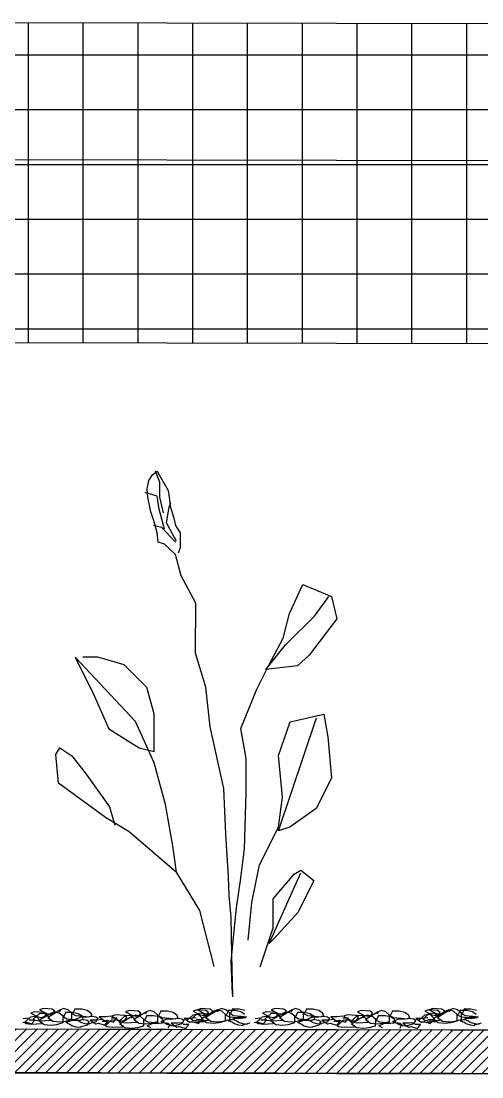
# Model space of a CAD drawing. Header units: feet. Extents: x 0 to 10.5, y 0 to 7.5.
# Drawn here: x 6.117 to 6.42, y 3.839 to 4.533 of the extents above; entities that cross this region are included whole.
import ezdxf

# ---------------------------------------------------------------- set-up
doc = ezdxf.new("R2010")
doc.units = ezdxf.units.FT
doc.header["$MEASUREMENT"] = 0
doc.layers.add('MECK-DETAIL', color=7, linetype='CONTINUOUS')
pattern_1 = [(0, (-2.374964, 0.514865), (0, 0.03600318), []), (90, (-2.374964, 0.514865), (-0.03600318, 2e-18), [])]

msp = doc.modelspace()

# ---------------------------------------------------------------- hatches: boundary and pattern name
at = {"layer": 'MECK-DETAIL'}
h = msp.add_hatch(dxfattribs=at)
h.set_pattern_fill('NET', color=256, scale=0.288025, style=0)
h.set_pattern_definition(pattern_1)
h.paths.add_polyline_path([(6.53131, 4.53177), (5.80954, 4.53311), (5.80952, 4.52391), (6.53127, 4.51232)])
h = msp.add_hatch(dxfattribs=at)
h.set_pattern_fill('NET', color=256, scale=0.288025, style=0)
h.set_pattern_definition(pattern_1)
h.paths.add_polyline_path([(6.53127, 4.51232), (5.80952, 4.52391), (5.80937, 4.44303), (6.53114, 4.44169)])
h = msp.add_hatch(dxfattribs=at)
h.set_pattern_fill('ANSI31', color=256, scale=0.038702, style=0)
h.set_pattern_definition([(45, (-63.685412, -38.2201696), (-0.00342077202, 0.00342077202), [])])
h.paths.add_polyline_path([(3.82192, 4.4973), (4.78339, 3.87347), (7.55243, 3.86831), (8.51066, 4.48992), (8.51846, 4.46065), (7.56349, 3.83949), (4.77485, 3.84468), (3.82212, 4.46211)])
h = msp.add_hatch(dxfattribs=at)
h.set_pattern_fill('NET', color=256, scale=0.288025, style=0)
h.set_pattern_definition(pattern_1)
h.paths.add_polyline_path([(6.53114, 4.44169), (5.80937, 4.44303), (5.80915, 4.32273), (6.53092, 4.32139)])

# ---------------------------------------------------------------- linework, layer by layer
for p, q in [((5.65049, 4.53341), (6.68984, 4.53147)), ((5.65032, 4.44333), (6.68967, 4.44139)), ((5.80888, 4.32273), (6.53066, 4.32139)), ((6.20095, 4.2315), (6.20338, 4.23512)), ((6.20338, 4.23512), (6.20641, 4.23754)), ((6.20822, 4.23027), (6.2052, 4.23754)), ((6.20641, 4.23754), (6.20762, 4.23512)), ((6.20762, 4.23512), (6.21366, 4.22482)), ((6.19973, 4.22605), (6.20095, 4.2315)), ((6.20033, 4.22061), (6.19973, 4.22605)), ((6.2082, 4.22059), (6.20822, 4.23027)), ((6.20638, 4.2212), (6.19851, 4.22364)), ((6.20212, 4.21092), (6.20033, 4.22061)), ((6.20758, 4.21273), (6.20638, 4.2212)), ((6.2106, 4.2103), (6.2082, 4.22059)), ((6.21366, 4.22482), (6.21426, 4.22058)), ((6.21426, 4.22058), (6.21485, 4.21453)), ((6.21119, 4.19941), (6.20758, 4.21273)), ((6.21241, 4.20364), (6.21425, 4.21392)), ((6.21425, 4.21392), (6.21546, 4.21695)), ((6.21485, 4.21453), (6.21726, 4.20666)), ((6.20453, 4.20366), (6.20212, 4.21092)), ((6.21726, 4.20666), (6.21846, 4.20181)), ((6.20937, 4.20062), (6.20393, 4.20184)), ((6.20634, 4.197), (6.20453, 4.20366)), ((6.21844, 4.19092), (6.20937, 4.20062)), ((6.21905, 4.19153), (6.21241, 4.20364)), ((6.21846, 4.20181), (6.22148, 4.19697)), ((6.20693, 4.19094), (6.20634, 4.197)), ((6.22148, 4.19697), (6.22147, 4.19092)), ((6.21117, 4.18973), (6.20693, 4.19094)), ((6.21844, 4.18284), (6.21117, 4.18973)), ((6.22146, 4.18729), (6.22025, 4.18366)), ((6.22147, 4.19092), (6.22146, 4.18729)), ((6.22205, 4.16892), (6.21844, 4.18284)), ((6.23171, 4.15075), (6.22205, 4.16892)), ((6.29341, 4.14413), (6.30206, 4.16305)), ((6.30206, 4.16305), (6.32099, 4.15527)), ((6.23166, 4.11795), (6.23171, 4.15075)), ((6.30977, 4.14238), (6.31927, 4.15527)), ((6.32099, 4.15527), (6.32441, 4.14063)), ((6.28907, 4.12779), (6.29341, 4.14413)), ((6.29079, 4.12349), (6.30977, 4.14238)), ((6.32441, 4.14063), (6.30628, 4.11657)), ((6.27784, 4.10716), (6.29079, 4.12349)), ((6.27956, 4.10974), (6.28907, 4.12779)), ((6.19206, 4.07313), (6.15248, 4.1153)), ((6.15248, 4.1153), (6.16482, 4.09051)), ((6.16735, 4.11527), (6.15743, 4.11529)), ((6.18469, 4.11028), (6.16735, 4.11527)), ((6.23828, 4.09555), (6.23166, 4.11795)), ((6.30628, 4.11657), (6.29851, 4.1097)), ((6.19954, 4.0954), (6.18469, 4.11028)), ((6.27178, 4.09427), (6.27956, 4.10974)), ((6.29851, 4.1097), (6.27784, 4.10716)), ((6.20446, 4.07806), (6.19954, 4.0954)), ((6.24126, 4.06953), (6.23828, 4.09555)), ((6.2614, 4.06847), (6.27178, 4.09427)), ((6.16482, 4.09051), (6.1747, 4.06821)), ((6.20441, 4.05329), (6.20446, 4.07806)), ((6.28612, 4.00114), (6.31104, 4.07538)), ((6.29369, 4.07294), (6.316, 4.07785)), ((6.316, 4.07785), (6.31845, 4.06299)), ((6.1747, 4.06821), (6.1945, 4.05579)), ((6.2044, 4.04586), (6.19206, 4.07313)), ((6.25027, 4.02897), (6.24126, 4.06953)), ((6.26481, 4.04868), (6.2614, 4.06847)), ((6.28621, 4.05066), (6.29369, 4.07294)), ((6.31845, 4.06299), (6.32088, 4.03574)), ((6.13987, 4.0514), (6.14246, 4.05569)), ((6.14246, 4.05569), (6.15021, 4.05052)), ((6.1945, 4.05579), (6.20441, 4.05329)), ((6.14156, 4.03246), (6.13987, 4.0514)), ((6.15021, 4.05052), (6.15966, 4.03845)), ((6.21179, 4.01861), (6.2044, 4.04586)), ((6.26477, 4.0263), (6.26481, 4.04868)), ((6.28864, 4.02342), (6.28621, 4.05066)), ((6.17252, 4.01003), (6.14156, 4.03246)), ((6.15966, 4.03845), (6.17512, 4.01691)), ((6.32088, 4.03574), (6.31093, 4.01595)), ((6.25143, 3.99931), (6.25027, 4.02897)), ((6.26384, 3.98931), (6.26477, 4.0263)), ((6.21669, 3.99136), (6.21179, 4.01861)), ((6.28612, 4.00362), (6.28864, 4.02342)), ((6.17512, 4.01691), (6.17854, 4.00486)), ((6.31093, 4.01595), (6.29356, 4.0036)), ((6.18801, 4.00054), (6.17252, 4.01003)), ((6.21897, 3.97381), (6.18801, 4.00054)), ((6.25319, 3.97087), (6.25143, 3.99931)), ((6.27368, 3.97888), (6.28612, 4.00362)), ((6.29356, 4.0036), (6.28612, 4.00114)), ((6.21914, 3.97403), (6.21669, 3.99136)), ((6.26121, 3.96866), (6.26384, 3.98931)), ((6.26868, 3.95412), (6.27368, 3.97888)), ((6.23443, 3.94883), (6.21914, 3.97403)), ((6.25377, 3.95877), (6.25319, 3.97087)), ((6.28003, 3.92723), (6.30079, 3.97366)), ((6.28267, 3.95648), (6.29648, 3.9728)), ((6.29648, 3.9728), (6.3008, 3.97538)), ((6.3008, 3.97538), (6.3094, 3.96848)), ((6.2586, 3.9506), (6.26121, 3.96866)), ((6.3094, 3.96848), (6.29902, 3.94785)), ((6.25496, 3.94424), (6.25377, 3.95877)), ((6.28264, 3.93755), (6.28267, 3.95648)), ((6.24381, 3.91207), (6.23443, 3.94883)), ((6.25684, 3.93339), (6.2586, 3.9506)), ((6.26615, 3.92937), (6.26868, 3.95412)), ((6.25552, 3.92003), (6.25496, 3.94424)), ((6.29902, 3.94785), (6.28349, 3.93067)), ((6.27398, 3.91175), (6.28264, 3.93755)), ((6.25509, 3.91532), (6.25684, 3.93339)), ((6.28349, 3.93067), (6.28003, 3.92723)), ((6.25591, 3.89381), (6.25509, 3.91532)), ((6.25607, 3.8922), (6.25552, 3.92003)), ((6.1258, 3.88229), (6.1233, 3.88146)), ((6.1233, 3.88146), (6.12787, 3.87896)), ((6.1233, 3.87897), (6.12579, 3.87938)), ((6.12493, 3.87732), (6.1291, 3.88105)), ((6.12579, 3.87938), (6.12704, 3.87896)), ((6.13162, 3.88186), (6.1258, 3.88229)), ((6.13703, 3.88144), (6.1287, 3.87647)), ((6.1291, 3.88105), (6.1316, 3.88146)), ((6.1316, 3.88437), (6.12911, 3.88354)), ((6.12911, 3.88354), (6.13368, 3.88104)), ((6.13078, 3.87854), (6.13245, 3.87937)), ((6.13743, 3.88394), (6.1316, 3.88437)), ((6.1316, 3.88146), (6.13284, 3.88104)), ((6.13328, 3.88061), (6.13162, 3.88186)), ((6.13245, 3.87937), (6.13328, 3.88061)), ((6.13284, 3.88104), (6.13492, 3.87896)), ((6.13368, 3.88104), (6.13659, 3.88062)), ((6.14283, 3.88352), (6.1345, 3.87855)), ((6.13703, 3.88144), (6.1362, 3.88019)), ((6.13659, 3.88062), (6.13825, 3.88145)), ((6.13911, 3.88226), (6.13703, 3.88144)), ((6.13909, 3.88269), (6.13743, 3.88394)), ((6.13825, 3.88145), (6.13909, 3.88269)), ((6.14202, 3.88143), (6.13911, 3.88226)), ((6.14283, 3.88352), (6.142, 3.88227)), ((6.14451, 3.87935), (6.14202, 3.88143)), ((6.14491, 3.88435), (6.14283, 3.88352)), ((6.14451, 3.87519), (6.14451, 3.87935)), ((6.14782, 3.88351), (6.14491, 3.88435)), ((6.1466, 3.88225), (6.14493, 3.87893)), ((6.15076, 3.88183), (6.1466, 3.88183)), ((6.15032, 3.88143), (6.14782, 3.88351)), ((6.15031, 3.87727), (6.15032, 3.88143)), ((6.1524, 3.88433), (6.15073, 3.88101)), ((6.15073, 3.88101), (6.15281, 3.87976)), ((6.1545, 3.88099), (6.15076, 3.88183)), ((6.15656, 3.88391), (6.1524, 3.88392)), ((6.15281, 3.87976), (6.1578, 3.87934)), ((6.15699, 3.87932), (6.1545, 3.88099)), ((6.1603, 3.88307), (6.15656, 3.88391)), ((6.15782, 3.87766), (6.15699, 3.87932)), ((6.1578, 3.87934), (6.16154, 3.87891)), ((6.1628, 3.8814), (6.1603, 3.88307)), ((6.1603, 3.87892), (6.16362, 3.87932)), ((6.16154, 3.87891), (6.16363, 3.87974)), ((6.16363, 3.87974), (6.1628, 3.8814)), ((6.16362, 3.87932), (6.16612, 3.8789)), ((6.1761, 3.8793), (6.17236, 3.87889)), ((6.17897, 3.88018), (6.17648, 3.87935)), ((6.17648, 3.87935), (6.18105, 3.87685)), ((6.1848, 3.87975), (6.17897, 3.88018)), ((6.18149, 3.87601), (6.18566, 3.87974)), ((6.1902, 3.87933), (6.18188, 3.87436)), ((6.18646, 3.8785), (6.1848, 3.87975)), ((6.18566, 3.87974), (6.18816, 3.88015)), ((6.18816, 3.88306), (6.18567, 3.88223)), ((6.18567, 3.88223), (6.19024, 3.87973)), ((6.19399, 3.88263), (6.18816, 3.88306)), ((6.18816, 3.88015), (6.1894, 3.87973)), ((6.1902, 3.87933), (6.18937, 3.87808)), ((6.1894, 3.87973), (6.19148, 3.87765)), ((6.19229, 3.88015), (6.1902, 3.87933)), ((6.19024, 3.87973), (6.19315, 3.87931)), ((6.19939, 3.88221), (6.19106, 3.87724)), ((6.1952, 3.87932), (6.19229, 3.88015)), ((6.19315, 3.87931), (6.19481, 3.88014)), ((6.19565, 3.88138), (6.19399, 3.88263)), ((6.19481, 3.88014), (6.19565, 3.88138)), ((6.19769, 3.87724), (6.1952, 3.87932)), ((6.19977, 3.88014), (6.1981, 3.87682)), ((6.19939, 3.88221), (6.19856, 3.88096)), ((6.20147, 3.88304), (6.19939, 3.88221)), ((6.20393, 3.87972), (6.19977, 3.87972)), ((6.20438, 3.8822), (6.20147, 3.88304)), ((6.20768, 3.87888), (6.20393, 3.87972)), ((6.20688, 3.88012), (6.20438, 3.8822)), ((6.20687, 3.87596), (6.20688, 3.88012)), ((6.20896, 3.88302), (6.20729, 3.8797)), ((6.20729, 3.8797), (6.20937, 3.87845)), ((6.21312, 3.8826), (6.20896, 3.88261)), ((6.21686, 3.88176), (6.21312, 3.8826)), ((6.21936, 3.88009), (6.21686, 3.88176)), ((6.22019, 3.87843), (6.21936, 3.88009)), ((6.22589, 3.87646), (6.23006, 3.88019)), ((6.22867, 3.87734), (6.23284, 3.88107)), ((6.23006, 3.88019), (6.23256, 3.8806)), ((6.23256, 3.88351), (6.23007, 3.88268)), ((6.23007, 3.88268), (6.23464, 3.88018)), ((6.23839, 3.88308), (6.23256, 3.88351)), ((6.23256, 3.8806), (6.23381, 3.88018)), ((6.23534, 3.88439), (6.23284, 3.88356)), ((6.23284, 3.88356), (6.23741, 3.88106)), ((6.23284, 3.88107), (6.23533, 3.88148)), ((6.23381, 3.88018), (6.23588, 3.8781)), ((6.23464, 3.88018), (6.23755, 3.87976)), ((6.23533, 3.88148), (6.23658, 3.88106)), ((6.24116, 3.88396), (6.23534, 3.88439)), ((6.24379, 3.88266), (6.23546, 3.87769)), ((6.23658, 3.88106), (6.23866, 3.87898)), ((6.23741, 3.88106), (6.24032, 3.88064)), ((6.23755, 3.87976), (6.23921, 3.88059)), ((6.24657, 3.88354), (6.23824, 3.87857)), ((6.24005, 3.88183), (6.23839, 3.88308)), ((6.23921, 3.88059), (6.24005, 3.88183)), ((6.24032, 3.88064), (6.24199, 3.88147)), ((6.24282, 3.88271), (6.24116, 3.88396)), ((6.24199, 3.88147), (6.24282, 3.88271)), ((6.24379, 3.88266), (6.24296, 3.88141)), ((6.24588, 3.88348), (6.24379, 3.88266)), ((6.24657, 3.88354), (6.24573, 3.88229)), ((6.24879, 3.88265), (6.24588, 3.88348)), ((6.24865, 3.88437), (6.24657, 3.88354)), ((6.25156, 3.88353), (6.24865, 3.88437)), ((6.25128, 3.88057), (6.24879, 3.88265)), ((6.25127, 3.87641), (6.25128, 3.88057)), ((6.25405, 3.88145), (6.25156, 3.88353)), ((6.25336, 3.88347), (6.25169, 3.88015)), ((6.25169, 3.88015), (6.25377, 3.8789)), ((6.25752, 3.88305), (6.25336, 3.88305)), ((6.25404, 3.87729), (6.25405, 3.88145)), ((6.25614, 3.88435), (6.25447, 3.88103)), ((6.25447, 3.88103), (6.25654, 3.87978)), ((6.2603, 3.88393), (6.25614, 3.88394)), ((6.25654, 3.87978), (6.26154, 3.87936)), ((6.26127, 3.88221), (6.25752, 3.88305)), ((6.26404, 3.88309), (6.2603, 3.88393)), ((6.26376, 3.88054), (6.26127, 3.88221)), ((6.26154, 3.87936), (6.26528, 3.87893)), ((6.27807, 3.88229), (6.27557, 3.88146)), ((6.27557, 3.88146), (6.28014, 3.87896)), ((6.27557, 3.87897), (6.27806, 3.87938)), ((6.2772, 3.87732), (6.28137, 3.88105)), ((6.27806, 3.87938), (6.27931, 3.87896)), ((6.28389, 3.88186), (6.27807, 3.88229)), ((6.2893, 3.88144), (6.28097, 3.87647)), ((6.28387, 3.88437), (6.28137, 3.88354)), ((6.28137, 3.88354), (6.28594, 3.88104)), ((6.28137, 3.88105), (6.28387, 3.88146)), ((6.28305, 3.87854), (6.28472, 3.87937)), ((6.28969, 3.88394), (6.28387, 3.88437)), ((6.28387, 3.88146), (6.28511, 3.88104)), ((6.28555, 3.88061), (6.28389, 3.88186)), ((6.28472, 3.87937), (6.28555, 3.88061)), ((6.28511, 3.88104), (6.28719, 3.87896)), ((6.28594, 3.88104), (6.28886, 3.88062)), ((6.2951, 3.88352), (6.28677, 3.87855)), ((6.2893, 3.88144), (6.28846, 3.88019)), ((6.28886, 3.88062), (6.29052, 3.88145)), ((6.29138, 3.88226), (6.2893, 3.88144)), ((6.29136, 3.88269), (6.28969, 3.88394)), ((6.29052, 3.88145), (6.29136, 3.88269)), ((6.29429, 3.88143), (6.29138, 3.88226)), ((6.2951, 3.88352), (6.29427, 3.88227)), ((6.29678, 3.87935), (6.29429, 3.88143)), ((6.29718, 3.88435), (6.2951, 3.88352)), ((6.29677, 3.87519), (6.29678, 3.87935)), ((6.30009, 3.88351), (6.29718, 3.88435)), ((6.29887, 3.88225), (6.2972, 3.87893)), ((6.30303, 3.88183), (6.29887, 3.88183)), ((6.30259, 3.88143), (6.30009, 3.88351)), ((6.30258, 3.87727), (6.30259, 3.88143)), ((6.30467, 3.88433), (6.303, 3.88101)), ((6.303, 3.88101), (6.30508, 3.87976)), ((6.30677, 3.88099), (6.30303, 3.88183)), ((6.30883, 3.88391), (6.30467, 3.88392)), ((6.30508, 3.87976), (6.31007, 3.87934)), ((6.30926, 3.87932), (6.30677, 3.88099)), ((6.31257, 3.88307), (6.30883, 3.88391)), ((6.31009, 3.87766), (6.30926, 3.87932)), ((6.31007, 3.87934), (6.31381, 3.87891)), ((6.31256, 3.87892), (6.31589, 3.87932)), ((6.31506, 3.8814), (6.31257, 3.88307)), ((6.31381, 3.87891), (6.31589, 3.87974)), ((6.31589, 3.87974), (6.31506, 3.8814)), ((6.31589, 3.87932), (6.31839, 3.8789)), ((6.32837, 3.8793), (6.32463, 3.87889)), ((6.33124, 3.88018), (6.32875, 3.87935)), ((6.32875, 3.87935), (6.33332, 3.87685)), ((6.33707, 3.87975), (6.33124, 3.88018)), ((6.33376, 3.87601), (6.33793, 3.87974)), ((6.34247, 3.87933), (6.33414, 3.87436)), ((6.33873, 3.8785), (6.33707, 3.87975)), ((6.34043, 3.88306), (6.33793, 3.88223)), ((6.33793, 3.88223), (6.3425, 3.87973)), ((6.33793, 3.87974), (6.34043, 3.88015)), ((6.34625, 3.88263), (6.34043, 3.88306)), ((6.34043, 3.88015), (6.34167, 3.87973)), ((6.34247, 3.87933), (6.34164, 3.87808)), ((6.34167, 3.87973), (6.34375, 3.87765)), ((6.34455, 3.88015), (6.34247, 3.87933)), ((6.3425, 3.87973), (6.34542, 3.87931)), ((6.35166, 3.88221), (6.34333, 3.87724)), ((6.34747, 3.87932), (6.34455, 3.88015)), ((6.34542, 3.87931), (6.34708, 3.88014)), ((6.34792, 3.88138), (6.34625, 3.88263)), ((6.34708, 3.88014), (6.34792, 3.88138)), ((6.34996, 3.87724), (6.34747, 3.87932)), ((6.35204, 3.88014), (6.35037, 3.87682)), ((6.35166, 3.88221), (6.35083, 3.88096)), ((6.35374, 3.88304), (6.35166, 3.88221)), ((6.3562, 3.87972), (6.35204, 3.87972)), ((6.35665, 3.8822), (6.35374, 3.88304)), ((6.35994, 3.87888), (6.3562, 3.87972)), ((6.35914, 3.88012), (6.35665, 3.8822)), ((6.35914, 3.87596), (6.35914, 3.88012)), ((6.36123, 3.88302), (6.35956, 3.8797)), ((6.35956, 3.8797), (6.36164, 3.87845)), ((6.36539, 3.8826), (6.36123, 3.88261)), ((6.36913, 3.88176), (6.36539, 3.8826)), ((6.37162, 3.88009), (6.36913, 3.88176)), ((6.37245, 3.87843), (6.37162, 3.88009)), ((6.37816, 3.87646), (6.38233, 3.88019)), ((6.38094, 3.87734), (6.3851, 3.88107)), ((6.38483, 3.88351), (6.38233, 3.88268)), ((6.38233, 3.88268), (6.38691, 3.88018)), ((6.38233, 3.88019), (6.38483, 3.8806)), ((6.39065, 3.88308), (6.38483, 3.88351)), ((6.38483, 3.8806), (6.38607, 3.88018)), ((6.3851, 3.88107), (6.3876, 3.88148)), ((6.38761, 3.88439), (6.38511, 3.88356)), ((6.38511, 3.88356), (6.38968, 3.88106)), ((6.38607, 3.88018), (6.38815, 3.8781)), ((6.38691, 3.88018), (6.38982, 3.87976)), ((6.3876, 3.88148), (6.38885, 3.88106)), ((6.39343, 3.88396), (6.38761, 3.88439)), ((6.39606, 3.88266), (6.38773, 3.87769)), ((6.38885, 3.88106), (6.39092, 3.87898)), ((6.38968, 3.88106), (6.39259, 3.88064)), ((6.38982, 3.87976), (6.39148, 3.88059)), ((6.39884, 3.88354), (6.39051, 3.87857)), ((6.39232, 3.88183), (6.39065, 3.88308)), ((6.39148, 3.88059), (6.39232, 3.88183)), ((6.39259, 3.88064), (6.39426, 3.88147)), ((6.39509, 3.88271), (6.39343, 3.88396)), ((6.39426, 3.88147), (6.39509, 3.88271)), ((6.39606, 3.88266), (6.39523, 3.88141)), ((6.39814, 3.88348), (6.39606, 3.88266)), ((6.39884, 3.88354), (6.398, 3.88229)), ((6.40105, 3.88265), (6.39814, 3.88348)), ((6.40092, 3.88437), (6.39884, 3.88354)), ((6.40383, 3.88353), (6.40092, 3.88437)), ((6.40355, 3.88057), (6.40105, 3.88265)), ((6.40354, 3.87641), (6.40355, 3.88057)), ((6.40632, 3.88145), (6.40383, 3.88353)), ((6.40563, 3.88347), (6.40396, 3.88015)), ((6.40396, 3.88015), (6.40604, 3.8789)), ((6.40979, 3.88305), (6.40563, 3.88305)), ((6.40631, 3.87729), (6.40632, 3.88145)), ((6.4084, 3.88435), (6.40673, 3.88103)), ((6.40673, 3.88103), (6.40881, 3.87978)), ((6.41256, 3.88393), (6.4084, 3.88394)), ((6.40881, 3.87978), (6.4138, 3.87936)), ((6.41353, 3.88221), (6.40979, 3.88305)), ((6.41631, 3.88309), (6.41256, 3.88393)), ((6.41603, 3.88054), (6.41353, 3.88221)), ((6.4138, 3.87936), (6.41755, 3.87893)), ((5.32712, 3.87245), (7.55243, 3.86831)), ((6.118, 3.87521), (6.11967, 3.87562)), ((6.12217, 3.87811), (6.11842, 3.8777)), ((6.11913, 3.87524), (6.1233, 3.87897)), ((6.12038, 3.8744), (6.11913, 3.87524)), ((6.11967, 3.87562), (6.12382, 3.87436)), ((6.1237, 3.87398), (6.12038, 3.8744)), ((6.12591, 3.87685), (6.12216, 3.87686)), ((6.13036, 3.87438), (6.1237, 3.87398)), ((6.12382, 3.87436), (6.12591, 3.87685)), ((6.12618, 3.87649), (6.12493, 3.87732)), ((6.12951, 3.87606), (6.12618, 3.87649)), ((6.12704, 3.87896), (6.12912, 3.87688)), ((6.12787, 3.87896), (6.13078, 3.87854)), ((6.1287, 3.87647), (6.13202, 3.87397)), ((6.12912, 3.87688), (6.12953, 3.87605)), ((6.13616, 3.87647), (6.12951, 3.87606)), ((6.13036, 3.87563), (6.13036, 3.87438)), ((6.13202, 3.87397), (6.1366, 3.87354)), ((6.1345, 3.87855), (6.13783, 3.87605)), ((6.13492, 3.87896), (6.13533, 3.87813)), ((6.13617, 3.87771), (6.13616, 3.87647)), ((6.1366, 3.87354), (6.14034, 3.87395)), ((6.13783, 3.87605), (6.1424, 3.87562)), ((6.14034, 3.87395), (6.14451, 3.87519)), ((6.1424, 3.87562), (6.14615, 3.87603)), ((6.14493, 3.87893), (6.14701, 3.87768)), ((6.14615, 3.87603), (6.15031, 3.87727)), ((6.14659, 3.87519), (6.15033, 3.87684)), ((6.14908, 3.87393), (6.14659, 3.87519)), ((6.14701, 3.87768), (6.152, 3.87725)), ((6.15033, 3.8731), (6.14908, 3.87393)), ((6.15033, 3.87684), (6.15449, 3.87683)), ((6.15324, 3.87226), (6.15033, 3.8731)), ((6.152, 3.87725), (6.15574, 3.87683)), ((6.15239, 3.87727), (6.15614, 3.87892)), ((6.15488, 3.87602), (6.15239, 3.87727)), ((6.15615, 3.87184), (6.15324, 3.87226)), ((6.15449, 3.87683), (6.15782, 3.87724)), ((6.15613, 3.87518), (6.15488, 3.87602)), ((6.16031, 3.8735), (6.15573, 3.87226)), ((6.15574, 3.87683), (6.15782, 3.87766)), ((6.15904, 3.87435), (6.15613, 3.87518)), ((6.15614, 3.87892), (6.1603, 3.87892)), ((6.15782, 3.87724), (6.16032, 3.87682)), ((6.16195, 3.87393), (6.15904, 3.87435)), ((6.16156, 3.87599), (6.16031, 3.8735)), ((6.16032, 3.87682), (6.16156, 3.87599)), ((6.16611, 3.87558), (6.16154, 3.87434)), ((6.16656, 3.87681), (6.1624, 3.87682)), ((6.1624, 3.87682), (6.16614, 3.87432)), ((6.16737, 3.87807), (6.16611, 3.87558)), ((6.16612, 3.8789), (6.16737, 3.87807)), ((6.16614, 3.87432), (6.1678, 3.87473)), ((6.1703, 3.87722), (6.16656, 3.87681)), ((6.1678, 3.87473), (6.17196, 3.87348)), ((6.17236, 3.87889), (6.1682, 3.8789)), ((6.1682, 3.8789), (6.17194, 3.8764)), ((6.17404, 3.87597), (6.1703, 3.87597)), ((6.17194, 3.8764), (6.1736, 3.87681)), ((6.17196, 3.87348), (6.17404, 3.87597)), ((6.17231, 3.87313), (6.17647, 3.87686)), ((6.17355, 3.87229), (6.17231, 3.87313)), ((6.17688, 3.87187), (6.17355, 3.87229)), ((6.1736, 3.87681), (6.17776, 3.87556)), ((6.17985, 3.87805), (6.1761, 3.87805)), ((6.17647, 3.87686), (6.17897, 3.87727)), ((6.18354, 3.87227), (6.17688, 3.87187)), ((6.17776, 3.87556), (6.17985, 3.87805)), ((6.17897, 3.87727), (6.18022, 3.87685)), ((6.18022, 3.87685), (6.18229, 3.87477)), ((6.18105, 3.87685), (6.18396, 3.87643)), ((6.18274, 3.87517), (6.18149, 3.87601)), ((6.18188, 3.87436), (6.1852, 3.87186)), ((6.18229, 3.87477), (6.18271, 3.87394)), ((6.18607, 3.87475), (6.18274, 3.87517)), ((6.18354, 3.87352), (6.18354, 3.87227)), ((6.18396, 3.87643), (6.18563, 3.87726)), ((6.18563, 3.87726), (6.18646, 3.8785)), ((6.19272, 3.87516), (6.18607, 3.87475)), ((6.19106, 3.87724), (6.19439, 3.87474)), ((6.19148, 3.87765), (6.19189, 3.87682)), ((6.19273, 3.8764), (6.19272, 3.87516)), ((6.19352, 3.87184), (6.19768, 3.87308)), ((6.19439, 3.87474), (6.19896, 3.87431)), ((6.19768, 3.87308), (6.19769, 3.87724)), ((6.1981, 3.87682), (6.20018, 3.87557)), ((6.19896, 3.87431), (6.20271, 3.87472)), ((6.19976, 3.87308), (6.20351, 3.87473)), ((6.20225, 3.87182), (6.19976, 3.87308)), ((6.20018, 3.87557), (6.20517, 3.87514)), ((6.20271, 3.87472), (6.20687, 3.87596)), ((6.20351, 3.87473), (6.20767, 3.87472)), ((6.20517, 3.87514), (6.20892, 3.87472)), ((6.20767, 3.87472), (6.211, 3.87513)), ((6.21017, 3.87721), (6.20768, 3.87888)), ((6.20892, 3.87472), (6.211, 3.87555)), ((6.20895, 3.87596), (6.2127, 3.87761)), ((6.21144, 3.8747), (6.20895, 3.87596)), ((6.20937, 3.87845), (6.21436, 3.87802)), ((6.211, 3.87555), (6.21017, 3.87721)), ((6.211, 3.87513), (6.21349, 3.87471)), ((6.21269, 3.87387), (6.21144, 3.8747)), ((6.2156, 3.87303), (6.21269, 3.87387)), ((6.2127, 3.87761), (6.21686, 3.8776)), ((6.21349, 3.87471), (6.21474, 3.87388)), ((6.21474, 3.87388), (6.21349, 3.87139)), ((6.21436, 3.87802), (6.2181, 3.8776)), ((6.21973, 3.8747), (6.21557, 3.87471)), ((6.21557, 3.87471), (6.21931, 3.87221)), ((6.21851, 3.87261), (6.2156, 3.87303)), ((6.21686, 3.8776), (6.22018, 3.87801)), ((6.2181, 3.8776), (6.22019, 3.87843)), ((6.22267, 3.87427), (6.2181, 3.87303)), ((6.21931, 3.87221), (6.22098, 3.87262)), ((6.22348, 3.87511), (6.21973, 3.8747)), ((6.22018, 3.87801), (6.22268, 3.87759)), ((6.22098, 3.87262), (6.22513, 3.87137)), ((6.22393, 3.87676), (6.22267, 3.87427)), ((6.22268, 3.87759), (6.22393, 3.87676)), ((6.22722, 3.87386), (6.22347, 3.87386)), ((6.22821, 3.87794), (6.22405, 3.87795)), ((6.22405, 3.87795), (6.22779, 3.87545)), ((6.22513, 3.87137), (6.22722, 3.87386)), ((6.22714, 3.87562), (6.22589, 3.87646)), ((6.23047, 3.8752), (6.22714, 3.87562)), ((6.22779, 3.87545), (6.22945, 3.87586)), ((6.23195, 3.87835), (6.22821, 3.87794)), ((6.22991, 3.87651), (6.22867, 3.87734)), ((6.22945, 3.87586), (6.23361, 3.8746)), ((6.23324, 3.87608), (6.22991, 3.87651)), ((6.23712, 3.8756), (6.23047, 3.8752)), ((6.23569, 3.87709), (6.23195, 3.8771)), ((6.2399, 3.87649), (6.23324, 3.87608)), ((6.23361, 3.8746), (6.23569, 3.87709)), ((6.23546, 3.87769), (6.23879, 3.87519)), ((6.23588, 3.8781), (6.2363, 3.87727)), ((6.23713, 3.87685), (6.23712, 3.8756)), ((6.23824, 3.87857), (6.24156, 3.87607)), ((6.23866, 3.87898), (6.23907, 3.87815)), ((6.23879, 3.87519), (6.24336, 3.87476)), ((6.2399, 3.87773), (6.2399, 3.87649)), ((6.24156, 3.87607), (6.24614, 3.87564)), ((6.24336, 3.87476), (6.24711, 3.87517)), ((6.24614, 3.87564), (6.24988, 3.87605)), ((6.24711, 3.87517), (6.25127, 3.87641)), ((6.24988, 3.87605), (6.25404, 3.87729)), ((6.25335, 3.87641), (6.2571, 3.87806)), ((6.25584, 3.87515), (6.25335, 3.87641)), ((6.25377, 3.8789), (6.25876, 3.87847)), ((6.25709, 3.87432), (6.25584, 3.87515)), ((6.25612, 3.87729), (6.25987, 3.87894)), ((6.25862, 3.87604), (6.25612, 3.87729)), ((6.26, 3.87348), (6.25709, 3.87432)), ((6.2571, 3.87806), (6.26126, 3.87805)), ((6.25986, 3.8752), (6.25862, 3.87604)), ((6.25876, 3.87847), (6.26251, 3.87805)), ((6.26277, 3.87437), (6.25986, 3.8752)), ((6.25987, 3.87894), (6.26403, 3.87894)), ((6.26291, 3.87306), (6.26, 3.87348)), ((6.26126, 3.87805), (6.26459, 3.87846)), ((6.26707, 3.87472), (6.2625, 3.87348)), ((6.26251, 3.87805), (6.26459, 3.87888)), ((6.26569, 3.87395), (6.26277, 3.87437)), ((6.27027, 3.87521), (6.27193, 3.87562)), ((6.27443, 3.87811), (6.27069, 3.8777)), ((6.2714, 3.87524), (6.27557, 3.87897)), ((6.27264, 3.8744), (6.2714, 3.87524)), ((6.27193, 3.87562), (6.27609, 3.87436)), ((6.27597, 3.87398), (6.27264, 3.8744)), ((6.27818, 3.87685), (6.27443, 3.87686)), ((6.28263, 3.87438), (6.27597, 3.87398)), ((6.27609, 3.87436), (6.27818, 3.87685)), ((6.27845, 3.87649), (6.2772, 3.87732)), ((6.28178, 3.87606), (6.27845, 3.87649)), ((6.27931, 3.87896), (6.28139, 3.87688)), ((6.28014, 3.87896), (6.28305, 3.87854)), ((6.28097, 3.87647), (6.28429, 3.87397)), ((6.28139, 3.87688), (6.2818, 3.87605)), ((6.28843, 3.87647), (6.28178, 3.87606)), ((6.28263, 3.87563), (6.28263, 3.87438)), ((6.28429, 3.87397), (6.28887, 3.87354)), ((6.28677, 3.87855), (6.2901, 3.87605)), ((6.28719, 3.87896), (6.2876, 3.87813)), ((6.28843, 3.87771), (6.28843, 3.87647)), ((6.28887, 3.87354), (6.29261, 3.87395)), ((6.2901, 3.87605), (6.29467, 3.87562)), ((6.29261, 3.87395), (6.29677, 3.87519)), ((6.29467, 3.87562), (6.29842, 3.87603)), ((6.2972, 3.87893), (6.29927, 3.87768)), ((6.29842, 3.87603), (6.30258, 3.87727)), ((6.29885, 3.87519), (6.3026, 3.87684)), ((6.30135, 3.87393), (6.29885, 3.87519)), ((6.29927, 3.87768), (6.30427, 3.87725)), ((6.30259, 3.8731), (6.30135, 3.87393)), ((6.3055, 3.87226), (6.30259, 3.8731)), ((6.3026, 3.87684), (6.30676, 3.87683)), ((6.30427, 3.87725), (6.30801, 3.87683)), ((6.30466, 3.87727), (6.3084, 3.87892)), ((6.30715, 3.87602), (6.30466, 3.87727)), ((6.30842, 3.87184), (6.3055, 3.87226)), ((6.30676, 3.87683), (6.31009, 3.87724)), ((6.3084, 3.87518), (6.30715, 3.87602)), ((6.31258, 3.8735), (6.308, 3.87226)), ((6.30801, 3.87683), (6.31009, 3.87766)), ((6.3084, 3.87892), (6.31256, 3.87892)), ((6.31131, 3.87435), (6.3084, 3.87518)), ((6.31009, 3.87724), (6.31258, 3.87682)), ((6.31422, 3.87393), (6.31131, 3.87435)), ((6.31258, 3.87682), (6.31383, 3.87599)), ((6.31383, 3.87599), (6.31258, 3.8735)), ((6.31838, 3.87558), (6.3138, 3.87434)), ((6.31882, 3.87681), (6.31466, 3.87682)), ((6.31466, 3.87682), (6.3184, 3.87432)), ((6.31963, 3.87807), (6.31838, 3.87558)), ((6.31839, 3.8789), (6.31963, 3.87807)), ((6.3184, 3.87432), (6.32007, 3.87473)), ((6.32257, 3.87722), (6.31882, 3.87681)), ((6.32007, 3.87473), (6.32423, 3.87348)), ((6.32463, 3.87889), (6.32047, 3.8789)), ((6.32047, 3.8789), (6.32421, 3.8764)), ((6.32631, 3.87597), (6.32257, 3.87597)), ((6.32421, 3.8764), (6.32587, 3.87681)), ((6.32423, 3.87348), (6.32631, 3.87597)), ((6.32457, 3.87313), (6.32874, 3.87686)), ((6.32582, 3.87229), (6.32457, 3.87313)), ((6.32915, 3.87187), (6.32582, 3.87229)), ((6.32587, 3.87681), (6.33003, 3.87556)), ((6.33211, 3.87805), (6.32837, 3.87805)), ((6.32874, 3.87686), (6.33124, 3.87727)), ((6.3358, 3.87227), (6.32915, 3.87187)), ((6.33003, 3.87556), (6.33211, 3.87805)), ((6.33124, 3.87727), (6.33248, 3.87685)), ((6.33248, 3.87685), (6.33456, 3.87477)), ((6.33332, 3.87685), (6.33623, 3.87643)), ((6.33501, 3.87517), (6.33376, 3.87601)), ((6.33414, 3.87436), (6.33747, 3.87186)), ((6.33456, 3.87477), (6.33498, 3.87394)), ((6.33834, 3.87475), (6.33501, 3.87517)), ((6.33581, 3.87352), (6.3358, 3.87227)), ((6.33623, 3.87643), (6.33789, 3.87726)), ((6.33789, 3.87726), (6.33873, 3.8785)), ((6.34499, 3.87516), (6.33834, 3.87475)), ((6.34333, 3.87724), (6.34665, 3.87474)), ((6.34375, 3.87765), (6.34416, 3.87682)), ((6.34499, 3.8764), (6.34499, 3.87516)), ((6.34579, 3.87184), (6.34995, 3.87308)), ((6.34665, 3.87474), (6.35123, 3.87431)), ((6.34995, 3.87308), (6.34996, 3.87724)), ((6.35037, 3.87682), (6.35245, 3.87557)), ((6.35123, 3.87431), (6.35497, 3.87472)), ((6.35203, 3.87308), (6.35578, 3.87473)), ((6.35452, 3.87182), (6.35203, 3.87308)), ((6.35245, 3.87557), (6.35744, 3.87514)), ((6.35497, 3.87472), (6.35914, 3.87596)), ((6.35578, 3.87473), (6.35994, 3.87472)), ((6.35744, 3.87514), (6.36118, 3.87472)), ((6.36244, 3.87721), (6.35994, 3.87888)), ((6.35994, 3.87472), (6.36327, 3.87513)), ((6.36118, 3.87472), (6.36327, 3.87555)), ((6.36122, 3.87596), (6.36496, 3.87761)), ((6.36371, 3.8747), (6.36122, 3.87596)), ((6.36164, 3.87845), (6.36663, 3.87802)), ((6.36327, 3.87555), (6.36244, 3.87721)), ((6.36327, 3.87513), (6.36576, 3.87471)), ((6.36496, 3.87387), (6.36371, 3.8747)), ((6.36496, 3.87761), (6.36912, 3.8776)), ((6.36787, 3.87303), (6.36496, 3.87387)), ((6.36701, 3.87388), (6.36575, 3.87139)), ((6.36576, 3.87471), (6.36701, 3.87388)), ((6.36663, 3.87802), (6.37037, 3.8776)), ((6.372, 3.8747), (6.36784, 3.87471)), ((6.36784, 3.87471), (6.37158, 3.87221)), ((6.37078, 3.87261), (6.36787, 3.87303)), ((6.36912, 3.8776), (6.37245, 3.87801)), ((6.37494, 3.87427), (6.37036, 3.87303)), ((6.37037, 3.8776), (6.37245, 3.87843)), ((6.37158, 3.87221), (6.37324, 3.87262)), ((6.37574, 3.87511), (6.372, 3.8747)), ((6.37245, 3.87801), (6.37495, 3.87759)), ((6.37324, 3.87262), (6.3774, 3.87137)), ((6.37619, 3.87676), (6.37494, 3.87427)), ((6.37495, 3.87759), (6.37619, 3.87676)), ((6.37949, 3.87386), (6.37574, 3.87386)), ((6.38048, 3.87794), (6.37632, 3.87795)), ((6.37632, 3.87795), (6.38006, 3.87545)), ((6.3774, 3.87137), (6.37949, 3.87386)), ((6.37941, 3.87562), (6.37816, 3.87646)), ((6.38274, 3.8752), (6.37941, 3.87562)), ((6.38006, 3.87545), (6.38172, 3.87586)), ((6.38422, 3.87835), (6.38048, 3.87794)), ((6.38218, 3.87651), (6.38094, 3.87734)), ((6.38172, 3.87586), (6.38588, 3.8746)), ((6.38551, 3.87608), (6.38218, 3.87651)), ((6.38939, 3.8756), (6.38274, 3.8752)), ((6.38796, 3.87709), (6.38422, 3.8771)), ((6.39217, 3.87649), (6.38551, 3.87608)), ((6.38588, 3.8746), (6.38796, 3.87709)), ((6.38773, 3.87769), (6.39106, 3.87519)), ((6.38815, 3.8781), (6.38856, 3.87727)), ((6.3894, 3.87685), (6.38939, 3.8756)), ((6.39051, 3.87857), (6.39383, 3.87607)), ((6.39092, 3.87898), (6.39134, 3.87815)), ((6.39106, 3.87519), (6.39563, 3.87476)), ((6.39217, 3.87773), (6.39217, 3.87649)), ((6.39383, 3.87607), (6.3984, 3.87564)), ((6.39563, 3.87476), (6.39938, 3.87517)), ((6.3984, 3.87564), (6.40215, 3.87605)), ((6.39938, 3.87517), (6.40354, 3.87641)), ((6.40215, 3.87605), (6.40631, 3.87729)), ((6.40562, 3.87641), (6.40937, 3.87806)), ((6.40811, 3.87515), (6.40562, 3.87641)), ((6.40604, 3.8789), (6.41103, 3.87847)), ((6.40936, 3.87432), (6.40811, 3.87515)), ((6.40839, 3.87729), (6.41214, 3.87894)), ((6.41089, 3.87604), (6.40839, 3.87729)), ((6.41227, 3.87348), (6.40936, 3.87432)), ((6.40937, 3.87806), (6.41353, 3.87805)), ((6.41213, 3.8752), (6.41089, 3.87604)), ((6.41103, 3.87847), (6.41477, 3.87805)), ((6.41504, 3.87437), (6.41213, 3.8752)), ((6.41214, 3.87894), (6.4163, 3.87894)), ((6.41518, 3.87306), (6.41227, 3.87348)), ((6.41353, 3.87805), (6.41685, 3.87846)), ((6.41934, 3.87472), (6.41476, 3.87348)), ((6.41477, 3.87805), (6.41685, 3.87888)), ((6.41795, 3.87395), (6.41504, 3.87437)), ((6.1852, 3.87186), (6.18977, 3.87143)), ((6.18977, 3.87143), (6.19352, 3.87184)), ((6.33747, 3.87186), (6.34204, 3.87143)), ((6.34204, 3.87143), (6.34579, 3.87184)), ((4.77485, 3.84468), (7.56349, 3.83949))]:
    msp.add_line(p, q, dxfattribs=at)
msp.add_lwpolyline([(3.82192, 4.4973), (4.78339, 3.87347), (7.55243, 3.86831), (8.51066, 4.48992), (8.51846, 4.46065), (7.56349, 3.83949), (4.77485, 3.84468), (3.82212, 4.46211)], close=True, dxfattribs=at)

doc.saveas('drawing.dxf')
